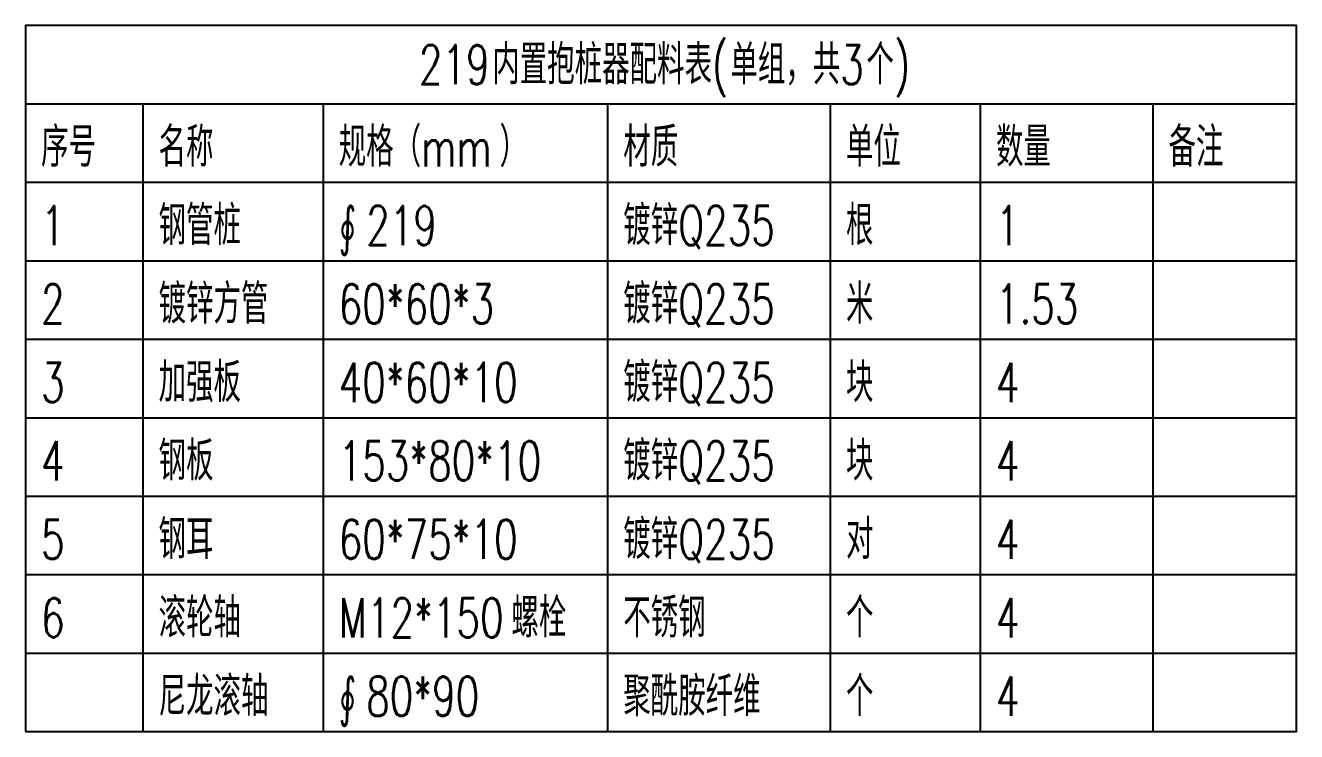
# Model space of a CAD drawing. Header units: millimetres. Extents: x -1003406 to 3312184, y 81337 to 716393.
# Drawn here: x 1159778 to 1162045, y 407075 to 408335 of the extents above; entities that cross this region are included whole.
import ezdxf

# ---------------------------------------------------------------- set-up
doc = ezdxf.new("R2010")
doc.units = ezdxf.units.MM
doc.header["$LTSCALE"] = 10
doc.layers.add('PUB_TAB', color=7, linetype='CONTINUOUS')
doc.styles.get("Standard").update_dxf_attribs({"font": 'simplex.shx', "width": 0.7, "bigfont": 'hztxt.shx'})

msp = doc.modelspace()

# ---------------------------------------------------------------- linework, layer by layer
at = {"layer": 'PUB_TAB', "color": 0}
msp.add_lwpolyline([(1159778.2, 407075.4), (1162045.4, 407075.4), (1162045.4, 408335.4), (1159778.2, 408335.4)], close=True, dxfattribs=at)
for points in [[(1159778.2, 408195.4), (1162045.4, 408195.4)], [(1159987.7, 408195.4), (1159987.7, 407075.4)], [(1160309, 408195.4), (1160309, 407075.4)], [(1160816.5, 408195.4), (1160816.5, 407075.4)], [(1161213.7, 408195.4), (1161213.7, 407075.4)], [(1161481.2, 408195.4), (1161481.2, 407075.4)], [(1161788.9, 408195.4), (1161788.9, 407075.4)], [(1159778.2, 408055.4), (1162045.4, 408055.4)], [(1159778.2, 407915.4), (1162045.4, 407915.4)], [(1159778.2, 407775.4), (1162045.4, 407775.4)], [(1159778.2, 407635.4), (1162045.4, 407635.4)], [(1159778.2, 407495.4), (1162045.4, 407495.4)], [(1159778.2, 407355.4), (1162045.4, 407355.4)], [(1159778.2, 407215.4), (1162045.4, 407215.4)]]:
    msp.add_lwpolyline(points, dxfattribs=at)

# ---------------------------------------------------------------- texts
at = {"layer": 'PUB_TAB', "color": 0, "width": 0.7}
for s, p in [('(', (1161002.8, 408230.4)), (')', (1161327.1, 408230.4)), ('219', (1160480.1, 408230.4)), ('内置抱桩器配料表', (1160610.8, 408230.4)), ('单组，共', (1161035.5, 408230.4)), ('3', (1161231.5, 408230.4)), ('个', (1161278.1, 408230.4)), ('序号', (1159806.2, 408083.4)), ('名称', (1160015.7, 408083.4)), ('规格（', (1160337, 408083.4)), ('）', (1160624, 408083.4)), ('材质', (1160844.5, 408083.4)), ('单位', (1161241.7, 408083.4)), ('数量', (1161509.2, 408083.4)), ('备注', (1161816.9, 408083.4)), ('mm', (1160484, 408083.4)), ('钢管桩', (1160015.7, 407943.4)), ('镀锌', (1160844.5, 407943.4)), ('根', (1161241.7, 407943.4)), ('1', (1159806.2, 407943.4)), ('∮', (1160337, 407943.4)), ('219', (1160386, 407943.4)), ('Q235', (1160942.5, 407943.4)), ('1', (1161509.2, 407943.4)), ('镀锌方管', (1160015.7, 407803.4)), ('2', (1159806.2, 407803.4)), ('60*60*3', (1160337, 407803.4)), ('镀锌', (1160844.5, 407803.4)), ('Q235', (1160942.5, 407803.4)), ('米', (1161241.7, 407803.4)), ('1.53', (1161509.2, 407803.4)), ('3', (1159806.2, 407663.4)), ('加强板', (1160015.7, 407663.4)), ('40*60*10', (1160337, 407663.4)), ('镀锌', (1160844.5, 407663.4)), ('Q235', (1160942.5, 407663.4)), ('块', (1161241.7, 407663.4)), ('4', (1161509.2, 407663.4)), ('4', (1159806.2, 407523.4)), ('钢板', (1160015.7, 407523.4)), ('153*80*10', (1160337, 407523.4)), ('镀锌', (1160844.5, 407523.4)), ('Q235', (1160942.5, 407523.4)), ('块', (1161241.7, 407523.4)), ('4', (1161509.2, 407523.4)), ('5', (1159806.2, 407383.4)), ('钢耳', (1160015.7, 407383.4)), ('60*75*10', (1160337, 407383.4)), ('镀锌', (1160844.5, 407383.4)), ('Q235', (1160942.5, 407383.4)), ('对', (1161241.7, 407383.4)), ('4', (1161509.2, 407383.4)), ('滚轮轴', (1160015.7, 407243.4)), ('螺栓', (1160645, 407243.4)), ('不锈钢', (1160844.5, 407243.4)), ('个', (1161241.7, 407243.4)), ('6', (1159806.2, 407243.4)), ('M12*150', (1160337, 407243.4)), ('4', (1161509.2, 407243.4)), ('尼龙滚轴', (1160015.7, 407103.4)), ('聚酰胺纤维', (1160844.5, 407103.4)), ('个', (1161241.7, 407103.4)), ('∮', (1160337, 407103.4)), ('80*90', (1160386, 407103.4)), ('4', (1161509.2, 407103.4))]:
    msp.add_text(s, height=70, dxfattribs=at).set_placement(p)

doc.saveas('drawing.dxf')
